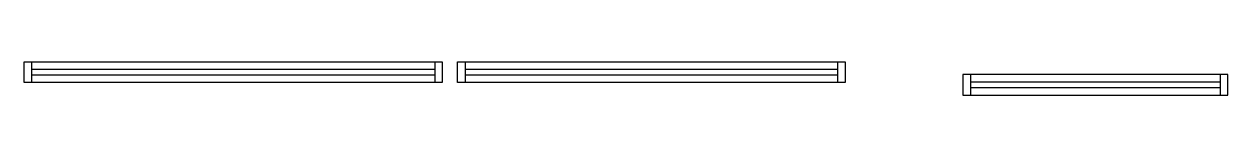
# Model space of a CAD drawing. Header units: metres. Extents: x 1673 to 2781, y 16233 to 16264.
import ezdxf

# ---------------------------------------------------------------- set-up
doc = ezdxf.new("R2010")
doc.units = ezdxf.units.M
doc.layers.add('Painéis', color=7, linetype='Continuous')
doc.layers.add('SARR_2.2x7', color=7, linetype='Continuous')

msp = doc.modelspace()

# ---------------------------------------------------------------- linework, layer by layer
at = {"layer": 'Painéis', "color": 7, "lineweight": 25}
for points in [[(1917.2, 16245.2), (1673.2, 16245.2), (1673.2, 16264.2), (1917.2, 16264.2)], [(1917.2, 16264.2), (2058.2, 16264.2), (2058.2, 16245.2), (1917.2, 16245.2)], [(2316.1, 16245.2), (2072.1, 16245.2), (2072.1, 16264.2), (2316.1, 16264.2)], [(2316.1, 16264.2), (2429.1, 16264.2), (2429.1, 16245.2), (2316.1, 16245.2)], [(2537.3, 16252.5), (2537.3, 16233.5), (2781.3, 16233.5), (2781.3, 16252.5), (2537.3, 16252.5)]]:
    msp.add_lwpolyline(points, dxfattribs=at)
at = {"layer": 'SARR_2.2x7', "color": 7, "lineweight": 25}
for p, q in [((1680.2, 16264.2), (1680.2, 16245.2)), ((1917.2, 16257.2), (1680.2, 16257.2)), ((2051.2, 16257.2), (1917.2, 16257.2)), ((2051.2, 16264.2), (2051.2, 16245.2)), ((2079.1, 16264.2), (2079.1, 16245.2)), ((2316.1, 16257.2), (2079.1, 16257.2)), ((2422.1, 16257.2), (2316.1, 16257.2)), ((2422.1, 16264.2), (2422.1, 16245.2)), ((1680.2, 16252.2), (1917.2, 16252.2)), ((1917.2, 16252.2), (2051.2, 16252.2)), ((2079.1, 16252.2), (2316.1, 16252.2)), ((2316.1, 16252.2), (2422.1, 16252.2)), ((2544.3, 16252.5), (2544.3, 16233.5)), ((2774.3, 16245.5), (2544.3, 16245.5)), ((2774.3, 16252.5), (2774.3, 16233.5)), ((2544.3, 16240.5), (2774.3, 16240.5))]:
    msp.add_line(p, q, dxfattribs=at)

doc.saveas('drawing.dxf')
